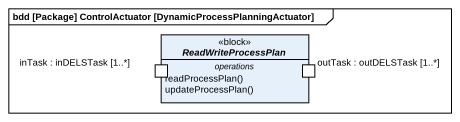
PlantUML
@startuml
mainframe bdd [Package] ControlActuator [DynamicProcessPlanningActuator]
hide circle
hide empty members
abstract class ReadWriteProcessPlan <<block>> {
  -- operations --
  readProcessPlan()
  updateProcessPlan()
  -- ports --
  inTask : inDELSTask [1..*]
  outTask : outDELSTask [1..*]
}
@enduml
